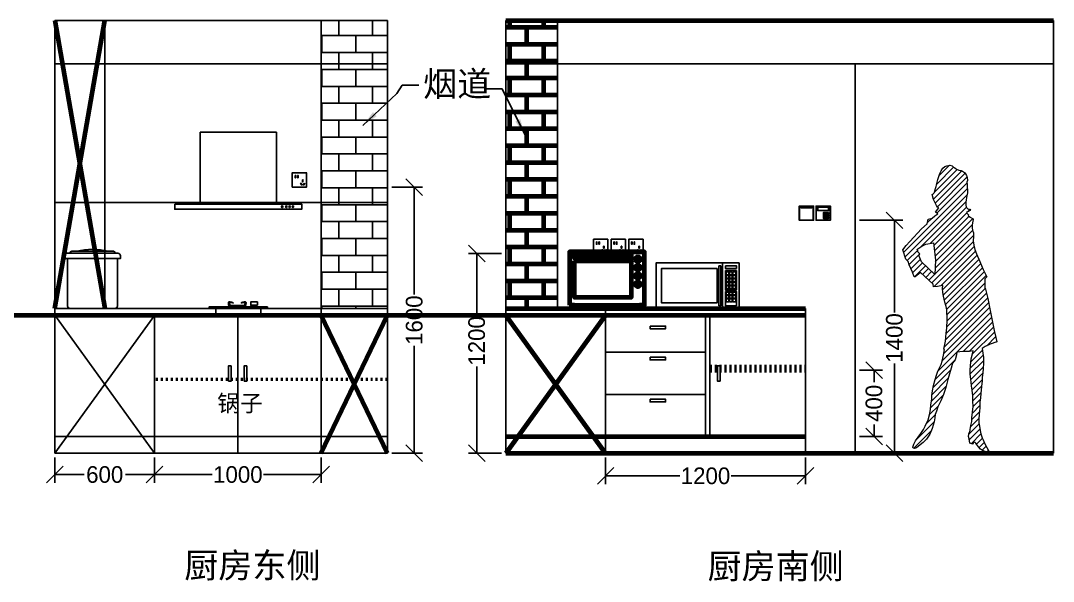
# Model space of a CAD drawing. Header units: millimetres. Extents: x -19825 to 39593, y -31971 to 32026.
# Drawn here: x 16548 to 22753, y -11522 to -8153 of the extents above; entities that cross this region are included whole.
import ezdxf

# ---------------------------------------------------------------- set-up
doc = ezdxf.new("R2010")
doc.units = ezdxf.units.MM
doc.linetypes.add('ACAD_ISO03W100', pattern=[30, 12, -18])
for name, color, linetype in [('blocks', 253, 'Continuous'), ('dim', 7, 'Continuous'), ('lighting', 6, 'Continuous'), ('strong current', 1, 'Continuous'), ('wall', 7, 'Continuous')]:
    doc.layers.add(name, color=color, linetype=linetype)
doc.styles.get("Standard").update_dxf_attribs({"font": 'Heiti SC.ttf'})
doc.dimstyles.new('副本 ISO-25', dxfattribs={"dimscale": 40, "dimtxt": 2.5, "dimasz": 2.5, "dimexe": 1.25, "dimexo": 0.625, "dimgap": 0.63, "dimtad": 0, "dimdec": 0, "dimtxsty": 'Standard', "dimblk": 'OBLIQUE', "dimblk1": 'OBLIQUE', "dimblk2": 'OBLIQUE', "dimcen": 2.5, "dimadec": 0, "dimazin": 0, "dimtfac": 1, "dimtdec": 0, "dimtmove": 0, "dimatfit": 3, "dimfxl": 1, "dimarcsym": 0})

# ---------------------------------------------------------------- blocks, each defined once
blk = doc.blocks.new('_Oblique')
at = {"color": 0, "linetype": 'ByBlock', "lineweight": -2}
blk.add_line((-0.5, -0.5), (0.5, 0.5), dxfattribs=at)
blk = doc.blocks.new('*D276')
at = {"layer": 'dim', "color": 0, "lineweight": -2, "transparency": 16777216}
for p, q in [((16752.64502671262, -10777.54773059321), (16752.64502671262, -10930.7425225042)), ((17352.64502671262, -10777.54773059321), (17352.64502671262, -10930.7425225042)), ((16752.64502671262, -10880.7425225042), (16928.31243687371, -10880.7425225042)), ((17352.64502671262, -10880.7425225042), (17176.97761655152, -10880.7425225042))]:
    blk.add_line(p, q, dxfattribs=at)
at = {"layer": 'dim', "color": 0, "lineweight": -2, "transparency": 16777216, "xscale": 100, "yscale": 100, "zscale": 100, "rotation": 180}
blk.add_blockref('_Oblique', (16752.64502671262, -10880.7425225042), dxfattribs=at)
at = {"layer": 'dim', "color": 0, "lineweight": -2, "transparency": 16777216, "xscale": 100, "yscale": 100, "zscale": 100}
blk.add_blockref('_Oblique', (17352.64502671262, -10880.7425225042), dxfattribs=at)
at = {"layer": 'dim', "color": 0, "transparency": 16777216, "insert": (17052.64502671262, -10880.7425225042), "char_height": 100, "attachment_point": 5}
blk.add_mtext('600', dxfattribs=at)
blk = doc.blocks.new('*D275')
at = {"layer": 'dim', "color": 0, "lineweight": -2, "transparency": 16777216}
for p, q in [((17352.64502671262, -10777.54773059321), (17352.64502671262, -10930.7425225042)), ((18352.64502671262, -10777.54773059321), (18352.64502671262, -10930.7425225042)), ((17352.64502671262, -10880.7425225042), (17698.57265992203, -10880.7425225042)), ((18352.64502671262, -10880.7425225042), (18006.7173935032, -10880.7425225042))]:
    blk.add_line(p, q, dxfattribs=at)
at = {"layer": 'dim', "color": 0, "lineweight": -2, "transparency": 16777216, "xscale": 100, "yscale": 100, "zscale": 100, "rotation": 180}
blk.add_blockref('_Oblique', (17352.64502671262, -10880.7425225042), dxfattribs=at)
at = {"layer": 'dim', "color": 0, "lineweight": -2, "transparency": 16777216, "xscale": 100, "yscale": 100, "zscale": 100}
blk.add_blockref('_Oblique', (18352.64502671262, -10880.7425225042), dxfattribs=at)
at = {"layer": 'dim', "color": 0, "transparency": 16777216, "insert": (17852.64502671262, -10880.7425225042), "char_height": 100, "attachment_point": 5}
blk.add_mtext('1000', dxfattribs=at)
blk = doc.blocks.new('电压力锅')
for points in [[(-152.5683243319081, 331.8811700498818), (152.5683243319081, 331.8811700498818, -0.414213562373095), (167.5683243319081, 316.8811700498818), (167.5683243319081, 300), (-167.5683243319081, 300), (-167.5683243319081, 316.8811700498818, -0.414213562373095)], [(-135.1880940394221, 331.8811700498818), (135.1880940394221, 331.8811700498818), (135.1880940394221, 334.2943769746007, 0.414213562373095), (125.1880940394221, 344.2943769746007), (-125.1880940394221, 344.2943769746007, 0.414213562373095), (-135.1880940394221, 334.2943769746007)], [(-135, 0), (135, 0, 0.414213562373095), (150, 15), (150, 300), (-150, 300), (-150, 15, 0.414213562373095)]]:
    blk.add_lwpolyline(points, format="xyb", close=True)
blk.add_arc((9.094947017729282e-13, -27.78753398880212), 383.7453342926336, 75.83765206505825, 104.1623479349418)
blk = doc.blocks.new('油烟机')
for points in [[(-228.8707946368904, 31.09772131130467), (228.8707946368904, 31.09772131130467), (228.8707946368904, 462.5003083208831), (-228.8707946368904, 462.5003083208831)], [(-381.2755725761108, 31.09772131130467), (381.2755725761108, 31.09772131130467), (381.2755725761108, 0), (-381.2755725761108, 0)]]:
    blk.add_lwpolyline(points, close=True)
for centre in [(263.8707946368904, 15.54886065565233), (288.8707946368904, 15.54886065565233), (308.8707946368904, 15.54886065565233), (328.8707946368904, 15.54886065565233)]:
    blk.add_circle(centre, 5)
blk = doc.blocks.new('Microwave')
for p, q in [((-559.4305440299795, 366.7124999999942), (202.569455970428, 366.7124999999942)), ((15.87500000005821, 341.3125), (15.87500000005821, -25.39999999999418)), ((15.87500000005821, 341.3125), (34.92500000010477, 341.3125)), ((34.92500000010477, 341.3125), (34.92499999998836, -25.39999999999418)), ((50.80000000004657, 366.7124999999942), (50.79999999998836, -50.79999999998836)), ((15.87500000005821, -25.39999999999418), (34.92500000010477, -25.39999999999418))]:
    blk.add_line(p, q)
for points in [[(202.5694559702533, 366.7124999999942), (-559.4305440299795, 366.7124999999942), (-559.4305440299795, -50.79999999998836), (202.5694559702533, -50.79999999998836)], [(0, 315.9125000000058), (-508.6305440299329, 315.9125000000058), (-508.6305440299911, 0), (0, 0), (0, 315.9125000000058)], [(76.20000000006985, 341.3125), (177.1694559702883, 341.3125), (177.1694559702883, 315.9125000000058), (76.20000000006985, 315.9125000000058)], [(82.54999999998836, 284.1625000000058), (107.9500000000116, 284.1625000000058), (107.9500000000116, 258.7625000000116), (82.54999999998836, 258.7625000000116)], [(139.3847279850743, 284.1625000000058), (113.9847279851092, 284.1625000000058), (113.9847279851092, 258.7625000000116), (139.3847279850743, 258.7625000000116)], [(170.8194559702533, 284.1625000000058), (145.41945597023, 284.1625000000058), (145.41945597023, 258.7625000000116), (170.8194559702533, 258.7625000000116)], [(82.54999999998836, 252.4125000000058), (107.9500000000116, 252.4125000000058), (107.9500000000116, 227.0125000000116), (82.54999999998836, 227.0125000000116)], [(82.54999999998836, 220.6625000000058), (107.9500000000116, 220.6625000000058), (107.9500000000116, 195.2625000000116), (82.54999999998836, 195.2625000000116)], [(139.3847279850743, 252.4125000000058), (113.9847279851092, 252.4125000000058), (113.9847279851092, 227.0125000000116), (139.3847279850743, 227.0125000000116)], [(139.3847279850743, 220.6625000000058), (113.9847279851092, 220.6625000000058), (113.9847279851092, 195.2625000000116), (139.3847279850743, 195.2625000000116)], [(170.8194559702533, 252.4125000000058), (145.41945597023, 252.4125000000058), (145.41945597023, 227.0125000000116), (170.8194559702533, 227.0125000000116)], [(170.8194559702533, 220.6625000000058), (145.41945597023, 220.6625000000058), (145.41945597023, 195.2625000000116), (170.8194559702533, 195.2625000000116)], [(82.54999999998836, 188.9125000000058), (107.9500000000116, 188.9125000000058), (107.9500000000116, 163.5125000000116), (82.54999999998836, 163.5125000000116)], [(82.54999999998836, 157.1625000000058), (107.9500000000116, 157.1625000000058), (107.9500000000116, 131.7625000000116), (82.54999999998836, 131.7625000000116)], [(82.54999999998836, 100.0125000000116), (107.9500000000116, 100.0125000000116), (107.9500000000116, 74.61249999998836), (82.54999999998836, 74.61249999998836)], [(139.3847279850743, 188.9125000000058), (113.9847279851092, 188.9125000000058), (113.9847279851092, 163.5125000000116), (139.3847279850743, 163.5125000000116)], [(139.3847279850743, 157.1625000000058), (113.9847279851092, 157.1625000000058), (113.9847279851092, 131.7625000000116), (139.3847279850743, 131.7625000000116)], [(139.3847279850743, 100.0125000000116), (113.9847279851092, 100.0125000000116), (113.9847279851092, 74.61249999998836), (139.3847279850743, 74.61249999998836)], [(170.8194559702533, 188.9125000000058), (145.41945597023, 188.9125000000058), (145.41945597023, 163.5125000000116), (170.8194559702533, 163.5125000000116)], [(170.8194559702533, 157.1625000000058), (145.41945597023, 157.1625000000058), (145.41945597023, 131.7625000000116), (170.8194559702533, 131.7625000000116)], [(170.8194559702533, 100.0125000000116), (145.41945597023, 100.0125000000116), (145.41945597023, 74.61249999998836), (170.8194559702533, 74.61249999998836)], [(82.54999999998836, 68.26250000001164), (107.9500000000116, 68.26250000001164), (107.9500000000116, 42.86249999998836), (82.54999999998836, 42.86249999998836)], [(82.54999999998836, 36.51250000001164), (107.9500000000116, 36.51250000001164), (107.9500000000116, 11.11249999998836), (82.54999999998836, 11.11249999998836)], [(139.3847279850743, 68.26250000001164), (113.9847279851092, 68.26250000001164), (113.9847279851092, 42.86249999998836), (139.3847279850743, 42.86249999998836)], [(139.3847279850743, 36.51250000001164), (113.9847279851092, 36.51250000001164), (113.9847279851092, 11.11249999998836), (139.3847279850743, 11.11249999998836)], [(170.8194559702533, 68.26250000001164), (145.41945597023, 68.26250000001164), (145.41945597023, 42.86249999998836), (170.8194559702533, 42.86249999998836)], [(170.8194559702533, 36.51250000001164), (145.41945597023, 36.51250000001164), (145.41945597023, 11.11249999998836), (170.8194559702533, 11.11249999998836)]]:
    blk.add_lwpolyline(points, close=True)
for points in [[(76.20000000006985, 296.8624999999884), (76.20000000001164, 119.0625), (177.16945597023, 119.0625), (177.1694559703465, 296.8624999999884), (76.20000000006985, 296.8624999999884)], [(76.19999999995343, 106.3624999999884), (76.19999999989523, -25.39999999999418), (177.1694559701136, -25.39999999999418), (177.16945597023, 106.3624999999884), (76.19999999995343, 106.3624999999884)]]:
    blk.add_lwpolyline(points)
blk = doc.blocks.new('*D334')
at = {"layer": 'dim', "color": 0, "lineweight": -2, "ltscale": 8, "transparency": 16777216}
for p, q in [((21587.69453044993, -10252.54773059321), (21725.26992704911, -10252.54773059321)), ((21675.26992704911, -10252.54773059321), (21675.26992704911, -10325.73682600833)), ((21675.26992704911, -10652.54773059321), (21675.26992704911, -10579.35863517809)), ((21587.69453044993, -10652.54773059321), (21725.26992704911, -10652.54773059321))]:
    blk.add_line(p, q, dxfattribs=at)
at = {"layer": 'dim', "color": 0, "lineweight": -2, "ltscale": 8, "transparency": 16777216, "xscale": 100, "yscale": 100, "zscale": 100}
for p, rotation in [((21675.26992704911, -10252.54773059321), 90), ((21675.26992704911, -10652.54773059321), 270)]:
    blk.add_blockref('_Oblique', p, dxfattribs=dict(at, rotation=rotation))
at = {"layer": 'dim', "color": 0, "lineweight": 100, "ltscale": 8, "transparency": 16777216, "insert": (21675.26992704911, -10452.5477305932), "char_height": 100, "attachment_point": 5, "rotation": 90}
blk.add_mtext('400', dxfattribs=at)
blk = doc.blocks.new('燃气灶-单眼')
for points in [[(40, 0), (-310, 0), (-310, 10), (40, 10)], [(-20, 20), (-60, 20), (-60, 40), (-20, 40)], [(-30, 10), (-50, 10), (-50, 20), (-30, 20)]]:
    blk.add_lwpolyline(points, close=True)
blk.add_lwpolyline([(-15, -45), (-255, -45, -0.414213562373095), (-270, -30), (-270, 0), (0, 0), (0, -30, -0.414213562373095)], format="xyb", close=True)
for points in [[(-191.1846997051543, 17.45007521409389), (-191.1846997051543, 10), (-90.9125261060035, 10), (-90.9125261060035, 17.45007521409389)], [(-97.060841809478, 17.45007521409389), (-185.0363840016798, 17.45007521409389)]]:
    blk.add_lwpolyline(points)
for points in [[(-191.1846997051543, 17.45007521409389), (-191.1846997051543, 40.08656664024056), (-165.3396034510224, 34.14532445985242), (-185.0363840016798, 34.97686864042771), (-185.0363840016798, 17.45007521409389)], [(-90.9125261060035, 17.45007521409389), (-90.9125261060035, 40.08656664024056), (-116.7576223601354, 34.14532445985242), (-97.060841809478, 34.97686864042771), (-97.060841809478, 17.45007521409389)]]:
    blk.add_spline(points, degree=3)
blk = doc.blocks.new('*D354')
at = {"layer": 'dim', "color": 0, "lineweight": -2, "transparency": 16777216}
for p, q in [((20062.69453044993, -10777.54773059321), (20062.69453044993, -10938.55129045825)), ((21262.69453044993, -10777.54773059321), (21262.69453044993, -10938.55129045825)), ((20062.69453044993, -10888.55129045825), (20508.62216365935, -10888.55129045825)), ((21262.69453044993, -10888.55129045825), (20816.76689724052, -10888.55129045825))]:
    blk.add_line(p, q, dxfattribs=at)
at = {"layer": 'dim', "color": 0, "lineweight": -2, "transparency": 16777216, "xscale": 100, "yscale": 100, "zscale": 100, "rotation": 180}
blk.add_blockref('_Oblique', (20062.69453044993, -10888.55129045825), dxfattribs=at)
at = {"layer": 'dim', "color": 0, "lineweight": -2, "transparency": 16777216, "xscale": 100, "yscale": 100, "zscale": 100}
blk.add_blockref('_Oblique', (21262.69453044993, -10888.55129045825), dxfattribs=at)
at = {"layer": 'dim', "color": 0, "transparency": 16777216, "insert": (20662.69453044993, -10888.55129045825), "char_height": 100, "attachment_point": 5}
blk.add_mtext('1200', dxfattribs=at)
blk = doc.blocks.new('socket-5')
at = {"layer": 'strong current'}
blk.add_lwpolyline([(-43, 85.40000000000146, -0.4142135623730951), (-42.40000000000146, 86), (42.40000000000146, 86, -0.4142135623730951), (43, 85.40000000000146), (43, 0.5999999999985448, -0.4142135623730951), (42.40000000000146, 0), (-42.40000000000146, 0, -0.4142135623730951), (-43, 0.5999999999985448)], format="xyb", close=True, dxfattribs=at)
for points in [[(-26, 70), (-23, 70), (-23, 56), (-26, 56)], [(-11, 70), (-8, 70), (-8, 56), (-11, 56)], [(6.786895873545291, 22.11774245348715), (9.21310412645471, 23.88225754651285), (16.21310412645471, 13.88225754651285), (13.78689587354529, 12.11774245348715)], [(18, 44), (21, 44), (21, 32), (18, 32)], [(29.81106401634315, 23.9145661412731), (32.18893598365685, 22.0854338587269), (25.18893598365685, 12.0854338587269), (22.81106401634315, 13.9145661412731)]]:
    blk.add_lwpolyline(points, close=True, dxfattribs=at)
blk = doc.blocks.new('*D359')
at = {"layer": 'dim', "color": 0, "lineweight": -2, "transparency": 16777216}
for p, q in [((19437.69453044993, -9552.54773151352), (19237.96735951551, -9552.54773151352)), ((19287.96735951551, -9552.54773151352), (19287.96735951551, -9923.196769731727)), ((19287.96735951551, -10752.54773059321), (19287.96735951551, -10231.34150331289)), ((19437.69453044993, -10752.54773059321), (19237.96735951551, -10752.54773059321))]:
    blk.add_line(p, q, dxfattribs=at)
at = {"layer": 'dim', "color": 0, "lineweight": -2, "transparency": 16777216, "xscale": 100, "yscale": 100, "zscale": 100}
for p, rotation in [((19287.96735951551, -9552.54773151352), 90), ((19287.96735951551, -10752.54773059321), 270)]:
    blk.add_blockref('_Oblique', p, dxfattribs=dict(at, rotation=rotation))
at = {"layer": 'dim', "color": 0, "transparency": 16777216, "insert": (19287.96735951551, -10077.26913652231), "char_height": 100, "attachment_point": 5, "rotation": 90}
blk.add_mtext('1200', dxfattribs=at)
blk = doc.blocks.new('*D360')
at = {"layer": 'dim', "color": 0, "lineweight": -2, "transparency": 16777216}
for p, q in [((18777.64502671262, -9152.547730593207), (18962.64502671262, -9152.547730593207)), ((18912.64502671262, -9152.547730593207), (18912.64502671262, -9798.475363802625)), ((18912.64502671262, -10752.54773059321), (18912.64502671262, -10106.62009738379)), ((18777.64502671261, -10752.54773059321), (18962.64502671262, -10752.54773059321))]:
    blk.add_line(p, q, dxfattribs=at)
at = {"layer": 'dim', "color": 0, "lineweight": -2, "transparency": 16777216, "xscale": 100, "yscale": 100, "zscale": 100}
for p, rotation in [((18912.64502671262, -9152.547730593207), 90), ((18912.64502671262, -10752.54773059321), 270)]:
    blk.add_blockref('_Oblique', p, dxfattribs=dict(at, rotation=rotation))
at = {"layer": 'dim', "color": 0, "transparency": 16777216, "insert": (18912.64502671262, -9952.547730593205), "char_height": 100, "attachment_point": 5, "rotation": 90}
blk.add_mtext('1600', dxfattribs=at)
blk = doc.blocks.new('*D369')
at = {"layer": 'dim', "color": 0, "lineweight": -2, "transparency": 16777216}
for p, q in [((21587.69453044993, -9352.547730593207), (21847.69123748087, -9352.547730593207)), ((21797.69123748087, -9352.547730593207), (21797.69123748087, -9905.464184762825)), ((21797.69123748087, -10752.54773059321), (21797.69123748087, -10213.60891834399)), ((21587.69453044993, -10752.54773059321), (21847.69123748087, -10752.54773059321))]:
    blk.add_line(p, q, dxfattribs=at)
at = {"layer": 'dim', "color": 0, "lineweight": -2, "transparency": 16777216, "xscale": 100, "yscale": 100, "zscale": 100}
for p, rotation in [((21797.69123748087, -9352.547730593207), 90), ((21797.69123748087, -10752.54773059321), 270)]:
    blk.add_blockref('_Oblique', p, dxfattribs=dict(at, rotation=rotation))
at = {"layer": 'dim', "color": 0, "transparency": 16777216, "insert": (21797.69123748088, -10059.5365515534), "char_height": 100, "attachment_point": 5, "rotation": 90}
blk.add_mtext('1400', dxfattribs=at)
blk = doc.blocks.new('switch - 1 gang')
at = {"transparency": 33554687}
blk.add_lwpolyline([(-43, 85.40000000000146, -0.4142135623730951), (-42.40000000000146, 86), (42.40000000000146, 86, -0.4142135623730951), (43, 85.40000000000146), (43, 0.5999999999985448, -0.4142135623730951), (42.40000000000146, 0), (-42.40000000000146, 0, -0.4142135623730951), (-43, 0.5999999999985448)], format="xyb", close=True, dxfattribs=at)
for points in [[(-41.44608262645488, 84.47344527245514), (41.01769534288906, 84.47344527245514), (41.01769534288906, 1.612720733352035), (-41.44608262645488, 1.612720733352035)], [(-32.98796323406714, 78.92850674456349), (32.55957595050131, 78.92850674456349), (32.55957595050131, 75.77346310053326), (-32.98796323406714, 75.77346310053326)]]:
    blk.add_lwpolyline(points, close=True, dxfattribs=at)
blk = doc.blocks.new('A$C559E771F')
at = {"lineweight": 0, "ltscale": 3, "transparency": 33554559}
for p, q in [((184.0924555603415, 1527.595774493588), (354.8113977308385, 1698.314716664143)), ((190.8492848272435, 1569.70794281995), (327.1929188333452, 1706.05157682611)), ((195.357508463785, 1503.50548833789), (374.6662265267223, 1682.814206400712)), ((203.9324996736832, 1618.146496725559), (305.6645144547801, 1719.878511506598)), ((217.5206184147391, 1662.55205309295), (222.2336184144952, 1681.347053093108)), ((219.0393749445211, 1668.608711055713), (281.2141358342487, 1730.783471945382)), ((222.2336184144952, 1681.347053093108), (230.3936184146441, 1696.992053093068)), ((230.3936184146441, 1696.992053093068), (241.0646184142679, 1712.937053092959)), ((241.0646184142679, 1712.937053092959), (253.6166184144095, 1723.227053093113)), ((253.6166184144095, 1723.227053093113), (264.2846184144728, 1727.568053093186)), ((264.2846184144728, 1727.568053093186), (274.3286184147, 1730.343053093093)), ((274.3286184147, 1730.343053093093), (283.4276184143964, 1730.925053093029)), ((283.4276184143964, 1730.925053093029), (297.2336184144952, 1727.724053093028)), ((297.2336184144952, 1727.724053093028), (305.7026184140703, 1719.843053093267)), ((305.7026184140703, 1719.843053093267), (313.5476184142753, 1715.415053093078)), ((313.5476184142753, 1715.415053093078), (323.2736184142996, 1707.843053093325)), ((323.2736184142996, 1707.843053093325), (336.4526184145361, 1701.819053093059)), ((336.4526184145361, 1701.819053093059), (345.5486184144393, 1698.951053092984)), ((345.5486184144393, 1698.951053092984), (351.5096184145658, 1699.554053093219)), ((351.5096184145658, 1699.554053093219), (359.9816184141673, 1696.374053093052)), ((359.9816184141673, 1696.374053093052), (370.3346184142865, 1687.542053093057)), ((370.3346184142865, 1687.542053093057), (377.5496184141375, 1679.66705309329)), ((377.5496184141375, 1679.66705309329), (383.510618414497, 1669.290053092962)), ((202.1396184144542, 1610.871053093025), (206.8496184144169, 1629.984053093096)), ((205.8488688590005, 1443.286170614185), (385.6308736917563, 1623.068175447086)), ((206.8496184144169, 1629.984053093096), (210.3056184144225, 1645.335053093062)), ((207.9259418612346, 1480.718582675879), (386.0534701268189, 1658.84611094126)), ((210.3056184144225, 1645.335053093062), (217.5206184147391, 1662.55205309295)), ((383.510618414497, 1669.290053092962), (386.6456184145063, 1656.414053093205)), ((388.2116184146143, 1638.52805309309), (385.0736184143462, 1630.074053093063)), ((385.0736184143462, 1630.074053093063), (386.321618414484, 1614.384053093119)), ((386.321618414484, 1614.384053093119), (387.887618414592, 1599.324053092947)), ((386.6456184145063, 1656.414053093205), (388.2116184146143, 1638.52805309309)), ((5.130209367489441, 1207.212172063504), (388.5435770270415, 1590.625539723027)), ((14.25121694803238, 1180.977840584732), (387.1517919108737, 1553.878415547369)), ((177.6536184144205, 1554.846053092944), (183.6176184141077, 1559.208053093083)), ((184.5536184143275, 1525.644053093012), (177.6536184144205, 1554.846053092944)), ((183.6176184141077, 1559.208053093083), (190.2086184141225, 1567.647053093038)), ((190.2086184141225, 1567.647053093038), (193.0316184142139, 1576.72805309316)), ((193.0316184142139, 1576.72805309316), (197.7446184144355, 1592.07305309319)), ((197.7446184144355, 1592.07305309319), (201.1976184141822, 1602.720053093246)), ((201.1976184141822, 1602.720053093246), (202.1396184144542, 1610.871053093025)), ((388.8236184143462, 1564.818053093011), (385.9976184142288, 1546.326053093042)), ((387.887618414592, 1599.324053092947), (389.1416184143163, 1582.695053093222)), ((389.1416184143163, 1582.695053093222), (388.8236184143462, 1564.818053093011)), ((110.7890523015521, 1242.160336878791), (379.9074130982626, 1511.278697675705)), ((193.9616184146143, 1505.838053092972), (184.5536184143275, 1525.644053093012)), ((203.3726184144616, 1490.112053092889), (193.9616184146143, 1505.838053092972)), ((208.7066184147261, 1479.108053093165), (203.3726184144616, 1490.112053092889)), ((379.7156184143387, 1508.406053093291), (378.4586184141226, 1492.728053092869)), ((378.4586184141226, 1492.728053092869), (381.2816184144467, 1479.540053092962)), ((380.6576184146106, 1522.515053093055), (379.7156184143387, 1508.406053093291)), ((385.9976184142288, 1546.326053093042), (380.6576184146106, 1522.515053093055)), ((165.2174243747722, 1261.233369892725), (382.3454937289934, 1478.361439246975)), ((187.6739207764622, 1248.33452723507), (384.4759322793689, 1445.136538737977)), ((193.6346184147987, 1426.173053092992), (211.2086184143554, 1439.577053093031)), ((196.1486184145324, 1449.99905309311), (217.779996312689, 1475.897465489368)), ((211.2086184143554, 1439.577053093031), (196.1486184145324, 1449.99905309311)), ((217.779996312689, 1475.897465489368), (208.7066184147261, 1479.108053093165)), ((381.2816184144467, 1479.540053092962), (390.3776184143499, 1469.463053092855)), ((394.4516184143721, 1453.131053093151), (382.8446184145287, 1449.111053093074)), ((382.8446184145287, 1449.111053093074), (385.0376184144989, 1443.768053093255)), ((385.0376184144989, 1443.768053093255), (389.1146184145474, 1439.670053093141)), ((389.1146184145474, 1439.670053093141), (394.4486184141133, 1433.685053092922)), ((390.3776184143499, 1469.463053092855), (399.7886184141972, 1465.653053092916)), ((391.420715442393, 1452.081321900972), (405.9709568419493, 1466.631563300616)), ((394.4486184141133, 1433.685053092922), (394.1336184146348, 1428.354053093033)), ((394.1336184146348, 1428.354053093033), (405.4286184143274, 1418.265053093171)), ((404.1806184144226, 1458.417053092999), (394.4516184143721, 1453.131053093151)), ((399.7886184141972, 1465.653053092916), (403.8686184142716, 1467.516053093335)), ((403.8686184142716, 1467.516053093335), (407.6336184146347, 1465.932053093013)), ((407.6336184146347, 1465.932053093013), (404.1806184144226, 1458.417053092999)), ((113.6066184146329, 1348.455053093232), (147.815618414199, 1379.031053093116)), ((147.815618414199, 1379.031053093116), (152.8406184143387, 1407.549053093156)), ((149.1464353408664, 1386.583737096225), (175.9284541357774, 1413.36575589102)), ((152.8406184143387, 1407.549053093156), (176.0606184140779, 1413.399053092958)), ((176.0606184140779, 1413.399053092958), (193.6346184147987, 1426.173053092992)), ((190.7984646602999, 1216.103732059797), (398.842597764451, 1424.147865163773)), ((193.9230085443705, 1183.872936884436), (419.4650915216189, 1409.415019861626)), ((195.6275106885005, 1150.222099969163), (417.6077460669912, 1372.202335347596)), ((405.4286184143274, 1418.265053093171), (418.2926184141543, 1410.678053093113)), ((417.6596184140071, 1373.667053092998), (417.0266184145584, 1355.793053093104)), ((420.7976184142752, 1394.040053093078), (417.6596184140071, 1373.667053092998)), ((418.2926184141543, 1410.678053093113), (422.6816184141206, 1405.950053092994)), ((422.6816184141206, 1405.950053092994), (420.7976184142752, 1394.040053093078)), ((43.31061841454356, 1272.261053092981), (113.6066184146329, 1348.455053093232)), ((192.5349333120975, 1076.41884447413), (424.8110756631938, 1308.694986825227)), ((194.0812220005318, 1113.320472221647), (419.637615454616, 1338.876865675789)), ((417.0266184145584, 1355.793053093104), (418.9046184141188, 1340.730053092848)), ((418.9046184141188, 1340.730053092848), (425.4926184145733, 1324.074053093063)), ((425.4926184145733, 1324.074053093063), (424.5476184142752, 1302.750053092983)), ((-0.0003815856762230001, 1221.969053093082), (21.02661841455847, 1248.528053093265)), ((21.02661841455847, 1248.528053093265), (43.31061841454356, 1272.261053092981)), ((85.00761841447093, 1224.249053093285), (113.9006184143945, 1244.322053093143)), ((113.9006184143945, 1244.322053093143), (138.6926184147596, 1255.809053093166)), ((138.6926184147596, 1255.809053093166), (184.961618413683, 1265.271053093165)), ((175.3956495791208, 1023.924221681984), (423.2185422508045, 1271.747114353668)), ((184.961618413683, 1265.271053093165), (187.6406184141524, 1248.678053093114)), ((187.6406184141524, 1248.678053093114), (196.0976184145546, 1161.441053093149)), ((188.2728320537135, 1001.446065096912), (429.2021015575155, 1242.37533460086)), ((424.5476184142752, 1302.750053092983), (422.3486184142528, 1276.728053093218)), ((422.3486184142528, 1276.728053093218), (426.7346184141933, 1251.61505309309)), ((426.7346184141933, 1251.61505309309), (433.9466184144837, 1224.60905309327)), ((19.44261841429397, 1166.046053093189), (-0.0003815856762230001, 1221.969053093082)), ((26.49973135604523, 1157.871015933342), (90.23255999572572, 1221.60384457311)), ((37.71477148728446, 1133.730717005266), (103.3562032077461, 1199.372148725699)), ((90.99261841457336, 1221.219053092966), (85.00761841447093, 1224.249053093285)), ((91.61961841443554, 1209.93005309315), (90.99261841457336, 1221.219053092966)), ((103.5386184141971, 1199.208053093141), (91.61961841443554, 1209.93005309315)), ((96.63561841426416, 1188.891053092928), (103.5386184141971, 1199.208053093141)), ((112.9436184139922, 1149.606053093128), (96.63561841426416, 1188.891053092928)), ((228.4931646271143, 1006.311058611172), (437.5288537119049, 1215.346747695963)), ((239.6501594176516, 982.1127143423073), (447.5831383136098, 1190.04569323812)), ((433.9466184144837, 1224.60905309327), (443.6696184147148, 1199.469053093315)), ((443.6696184147148, 1199.469053093315), (463.1156184142455, 1152.64505309306)), ((31.67661841423251, 1151.874053092819), (19.44261841429397, 1166.046053093189)), ((37.94961841404439, 1133.025053092773), (31.67661841423251, 1151.874053092819)), ((58.02561841439455, 1087.764053093065), (37.94961841404439, 1133.025053092773)), ((48.52421001391485, 1109.184816472523), (105.9038438852876, 1166.564450343867)), ((59.21602899068965, 1084.521296390158), (118.7709700595587, 1144.076237459085)), ((70.84492716705427, 1060.794855507032), (136.9117606442887, 1126.861688984209)), ((192.440618414199, 1074.168053092813), (112.9436184139922, 1149.606053093128)), ((196.0976184145546, 1161.441053093149), (192.440618414199, 1074.168053092813)), ((243.5688819531351, 950.6760978185338), (457.9576656008139, 1165.064881466213)), ((250.1369646885432, 921.8888414945686), (468.3842203745152, 1140.136097180657)), ((463.1156184142455, 1152.64505309306), (483.5006184144877, 1104.246053093025)), ((68.06061841454357, 1060.428053092939), (58.02561841439455, 1087.764053093065)), ((74.96061841445044, 1061.337053093273), (68.06061841454357, 1060.428053092939)), ((106.6556184142828, 1085.652053092926), (74.96061841445044, 1061.337053093273)), ((183.2066184142604, 1016.910053092957), (106.6556184142828, 1085.652053092926)), ((119.5122988261282, 1074.106888106733), (155.052551228553, 1109.647140509245)), ((138.1400824105367, 1057.379332631797), (173.1933418130502, 1092.432592034369)), ((156.767865994945, 1040.65177715689), (191.3341323975473, 1075.218043559434)), ((257.2169384758455, 893.6134762224973), (478.8622179718221, 1115.25875571859)), ((263.6128627480939, 864.6540614354891), (490.0583946849217, 1091.099593372433)), ((265.4342773023527, 831.1201369303453), (501.8250221060589, 1067.51088173408)), ((483.5006184144877, 1104.246053093025), (505.14261841448, 1060.860053093201)), ((503.5316184142137, 1059.12605309303), (498.239618414547, 1052.109053093154)), ((505.14261841448, 1060.860053093201), (503.5316184142137, 1059.12605309303)), ((184.4576184144243, 1001.223053093156), (183.2066184142604, 1016.910053092957)), ((209.2466184145305, 1002.672053093003), (184.4576184144243, 1001.223053093156)), ((239.9966184142977, 1008.486053093132), (209.2466184145305, 1002.672053093003)), ((239.3666184144095, 989.3580530929903), (239.9966184142977, 1008.486053093132)), ((266.3563026285264, 796.6868231971747), (492.7991402717307, 1023.129660840495)), ((493.2176184142008, 1048.053053093114), (492.3441302743738, 996.0305330855772)), ((492.3441302743738, 996.0305330855772), (496.9706184142269, 985.9350530930968)), ((498.239618414547, 1052.109053093154), (493.2176184142008, 1048.053053093114)), ((240.2996184146032, 965.5170530930336), (239.3666184144095, 989.3580530929903)), ((245.0036184140481, 944.1630530932744), (240.2996184146032, 965.5170530930336)), ((253.469618414063, 907.4280530931136), (245.0036184140481, 944.1630530932744)), ((257.8975034598261, 682.1620068505581), (510.4230793751776, 934.6875827659967)), ((261.2643257293385, 720.8841681794728), (503.071969273733, 962.6918117238383)), ((264.7287363568321, 759.7039178662817), (495.0816964525729, 990.0568779620517)), ((496.9706184142269, 985.9350530930968), (511.3976184143685, 930.9750530931343)), ((511.3976184143685, 930.9750530931343), (524.8766184141858, 858.4590530931889)), ((246.9257900058292, 600.4796152780183), (521.7462692798581, 875.3000945519886)), ((249.084864096716, 637.9940284279293), (516.2046143561602, 905.1137786875481)), ((260.3696184142027, 881.9910530931376), (253.469618414063, 907.4280530931136)), ((264.1286184145138, 861.8970530929217), (260.3696184142027, 881.9910530931376)), ((213.2107195577118, 496.0538667110377), (533.5037083150819, 816.3468554685242)), ((237.5211987574585, 555.7196849702741), (527.4923174693249, 845.690803682315)), ((266.6306184143759, 802.9200530932575), (264.1286184145138, 861.8970530929217)), ((524.8766184141858, 858.4590530931889), (549.6297523607498, 737.6293317667149)), ((261.2816184146796, 721.0830530930832), (264.4226184142754, 752.7480530932953)), ((264.4226184142754, 752.7480530932953), (266.6306184143759, 802.9200530932575)), ((363.354704861762, 610.8425129559764), (539.515099160606, 787.0029072548205)), ((399.1120577552356, 611.2445267898148), (545.526490006363, 757.6589590410292)), ((257.192618414294, 674.0550530928592), (261.2816184146796, 721.0830530930832)), ((418.0212825713677, 594.7984125467773), (551.7109512372408, 728.4880812127667)), ((504.8173560695722, 646.2391469858121), (558.2675850975792, 699.6893760137607)), ((549.6297523607498, 737.6293317667149), (559.3616184145211, 694.8840530929447)), ((559.3616184145211, 694.8840530929447), (565.9436184144579, 668.820053093048)), ((244.6256184149533, 588.8010530930187), (251.5376184140332, 623.8950530928852)), ((246.2036184144672, 625.1790530930448), (257.192618414294, 674.0550530928592)), ((251.5376184140332, 623.8950530928852), (246.2036184144672, 625.1790530930448)), ((410.6761887264438, 552.0979796427127), (479.1606537359767, 620.5824446522163)), ((495.3416184140368, 642.1830530928855), (477.7676184142473, 630.3480530930974)), ((477.7676184142473, 630.3480530930974), (481.8416184145026, 601.7880530928668)), ((525.7796184141189, 655.2120530930404), (495.3416184140368, 642.1830530928855)), ((565.9436184144579, 668.820053093048), (525.7796184141189, 655.2120530930404)), ((561.1189516747836, 667.1854035315046), (565.3004556051455, 671.366907462012)), ((193.8714898191392, 441.3592979133826), (314.4081828717608, 561.8959909658586)), ((237.0896184141748, 553.7100530932948), (244.6256184149533, 588.8010530930187)), ((314.2766184140928, 561.4980530931789), (299.8406184143387, 541.1790530932194)), ((324.0086184141692, 590.9340530932241), (314.2766184140928, 561.4980530931789)), ((325.8956184142735, 608.4870530931221), (324.0086184141692, 590.9340530932241)), ((361.9796184143051, 610.8270530929148), (325.8956184142735, 608.4870530931221)), ((401.2046184143981, 611.2680530932557), (361.9796184143051, 610.8270530929148)), ((422.8556184140033, 614.9250530930294), (401.2046184143981, 611.2680530932557)), ((406.8933731089344, 512.9598249656847), (483.3487445625942, 589.4151964194316)), ((408.0896184144077, 525.9210530930723), (412.1786184143274, 567.3030530931718)), ((412.1786184143274, 567.3030530931718), (418.7696184143423, 598.3200530932228)), ((418.7696184143423, 598.3200530932228), (422.8556184140033, 614.9250530930294)), ((481.8416184145026, 601.7880530928668), (484.9766184145117, 576.0510530929605)), ((484.9766184145117, 576.0510530929605), (485.5946184145287, 540.6060530931863)), ((183.0387238524854, 395.1711928872683), (286.5938212606124, 498.7262902953951)), ((209.1506184143946, 486.7200530930132), (220.4516184143722, 512.7000530931691)), ((220.4516184143722, 512.7000530931691), (231.1256184149534, 534.2910530931257)), ((231.1256184149534, 534.2910530931257), (237.0896184141748, 553.7100530932948)), ((290.4236184144393, 511.7400530930901), (270.3296184143983, 443.4600530931201)), ((299.8406184143387, 541.1790530932194), (290.4236184144393, 511.7400530930901)), ((405.8846184143328, 476.0580530928855), (405.890618414618, 502.095053093013)), ((405.8847423461266, 476.5958551435324), (485.3255780939942, 556.0366908915457)), ((405.890618414618, 502.095053093013), (408.0896184144077, 525.9210530930723)), ((408.7711410829797, 444.1269148209831), (484.5659878330771, 519.9217615711677)), ((484.0196184145751, 508.9350530932134), (482.1326184140052, 482.913053093216)), ((485.5946184145287, 540.6060530931863), (484.0196184145751, 508.9350530932134)), ((175.303330323426, 352.0804602988355), (271.8503235005774, 448.627453476045)), ((185.6036184141412, 407.4810530931281), (194.3966184144374, 443.5110530930978)), ((194.3966184144374, 443.5110530930978), (200.9876184146851, 462.609053093096)), ((200.9876184146851, 462.609053093096), (209.1506184143946, 486.7200530930132)), ((270.3296184143983, 443.4600530931201), (258.3956184140407, 395.5290530930796)), ((408.701618414372, 444.6840530929911), (405.8846184143328, 476.0580530928855)), ((413.7146184144077, 404.5110530928647), (408.701618414372, 444.6840530929911)), ((412.6935133817605, 412.6939480605651), (481.9805396799928, 481.9809743587975)), ((417.1244813255033, 381.7695769452257), (477.0744583893102, 441.7195540089742)), ((476.7896184148266, 435.5760530932164), (473.6456184145063, 400.7760530931117)), ((477.7346184144262, 455.9580530931416), (476.7896184148266, 435.5760530932164)), ((482.1326184140052, 482.913053093216), (477.7346184144262, 455.9580530931416)), ((172.6551191976759, 314.0769101140032), (259.8173269825056, 401.2391178988035)), ((174.6086184140295, 347.6280530928925), (179.0096184143331, 375.8340530928981)), ((179.0096184143331, 375.8340530928981), (185.6036184141412, 407.4810530931281)), ((258.3956184140407, 395.5290530930796), (245.2136184142437, 353.2470530929568)), ((417.4796184147708, 379.4010530930536), (413.7146184144077, 404.5110530928647)), ((420.6086184144951, 345.8280530929042), (417.4796184147708, 379.4010530930536)), ((420.2616063398306, 349.5513629000634), (473.8600772216448, 403.1498337817611)), ((473.6456184145063, 400.7760530931117), (469.5596184143797, 359.7090530930145)), ((167.6484816228039, 273.7149334796704), (243.5897008692846, 349.6561527259764)), ((168.6416184143163, 291.5100530931668), (174.605618414469, 325.0440530930937)), ((174.605618414469, 325.0440530930937), (174.6086184140295, 347.6280530928925)), ((227.94561841432, 315.0630530931812), (211.6226184144616, 279.3870530932036)), ((245.2136184142437, 353.2470530929568), (227.94561841432, 315.0630530931812)), ((421.2296184147708, 312.2640530932986), (420.6086184144951, 345.8280530929042)), ((421.1769377263262, 315.1113552271854), (469.977818025276, 363.9122355261352)), ((423.1076184143311, 280.8900530931714), (421.2296184147708, 312.2640530932986)), ((423.062625722494, 281.6417041640378), (466.6476856947411, 325.226764136256)), ((467.9876184146851, 333.0570530930127), (463.5896184146404, 307.3560530931863)), ((469.5596184143797, 359.7090530930145), (467.9876184146851, 333.0570530930127)), ((161.4116184148006, 231.3270530929149), (167.0666184143629, 263.2890530931472)), ((161.582658813335, 232.2937716109154), (214.1079502461944, 284.8190630437457)), ((167.0666184143629, 263.2890530931472), (168.6416184143163, 291.5100530931668)), ((203.7746184142307, 254.0190530928958), (195.6116184142884, 232.4160530930094)), ((211.6226184144616, 279.3870530932036), (203.7746184142307, 254.0190530928958)), ((418.4651372903027, 241.6888766725315), (462.986600141041, 286.210339523328)), ((419.02161841467, 247.0350530932484), (423.1076184143311, 280.8900530931714)), ((462.6416184143163, 274.1130530928785), (458.5556184146553, 233.9880530931115)), ((463.5896184146404, 307.3560530931863), (462.6416184143163, 274.1130530928785)), ((79.9035251501482, 79.90395982892369), (189.1197342174127, 189.1201688962173)), ((134.7296184143051, 163.3890530931821), (152.6216184145305, 200.3160530933237)), ((141.0238605183549, 176.3796342564746), (195.4201031879055, 230.7758769260836)), ((152.6216184145305, 200.3160530933237), (161.4116184148006, 231.3270530929149)), ((189.0176184142474, 188.5380530930415), (177.3986184145324, 148.7580530929554)), ((193.4156184145249, 213.6090530932706), (189.0176184142474, 188.5380530930415)), ((195.6116184142884, 232.4160530930094), (193.4156184145249, 213.6090530932706)), ((408.6423368104734, 161.1553980738681), (457.1684070886113, 209.6814683520642)), ((409.5956184142269, 167.4150530930783), (416.1866184142417, 191.5320530932222)), ((415.5626184144057, 213.8040530929284), (419.02161841467, 247.0350530932484)), ((416.1866184142417, 191.5320530932222), (415.5626184144057, 213.8040530929284)), ((415.8453216566701, 203.7137219796132), (459.9655730638183, 247.8339733868488)), ((458.5556184146553, 233.9880530931115), (456.980618414469, 206.3910530931025)), ((456.980618414469, 206.3910530931025), (457.9196184142491, 183.4920530930685)), ((65.71631042612715, 30.36140604584943), (172.4202177487313, 137.0653133682499)), ((108.3626184142195, 118.0380530929833), (124.3736184146255, 143.6790530931611)), ((124.3736184146255, 143.6790530931611), (134.7296184143051, 163.3890530931821)), ((177.3986184145324, 148.7580530929554), (163.2716184144374, 115.5780530930788)), ((396.9934144462459, 114.1511366505001), (459.1046293999534, 176.2623516042658)), ((397.0346184144728, 114.780053093069), (399.5456184144132, 124.1790530930447)), ((399.4800235896837, 81.28240673456457), (463.6212681510951, 145.4236512958887)), ((399.5456184144132, 124.1790530930447), (402.6836184146814, 124.4760530931235)), ((402.6836184146814, 124.4760530931235), (405.8246184142772, 142.6530530930322)), ((405.8246184142772, 142.6530530930322), (409.5956184142269, 167.4150530930783)), ((457.9196184142491, 183.4920530930685), (461.3666184141766, 162.4620530929242)), ((461.3666184141766, 162.4620530929242), (464.813618414104, 136.4130530930997)), ((464.813618414104, 136.4130530930997), (470.1416184138507, 115.9980530931789)), ((67.24761841446161, 54.56405309317052), (75.72561841434798, 73.96805309309275)), ((75.72561841434798, 73.96805309309275), (92.23761841421944, 97.42805309293907)), ((92.23761841421944, 97.42805309293907), (108.3626184142195, 118.0380530929833)), ((123.7286184143741, 65.26805309296469), (105.2126184145454, 50.93105309313978)), ((142.2476184144616, 84.31205309290091), (123.7286184143741, 65.26805309296469)), ((163.2716184144374, 115.5780530930788), (142.2476184144616, 84.31205309290091)), ((396.0896184144077, 100.3560530930699), (397.0346184144728, 114.780053093069)), ((398.5976184140891, 86.22905309314956), (396.0896184144077, 100.3560530930699)), ((403.3016184146982, 59.859053093096), (398.5976184140891, 86.22905309314956)), ((410.9981465633026, 57.44519064878114), (470.019380643731, 116.4664247293549)), ((424.3226184146478, 65.09405309296562), (420.8696184142026, 59.77805309320681)), ((429.3416184145026, 66.3240530930634), (424.3226184146478, 65.09405309296562)), ((434.6786184143273, 65.35805309299029), (429.3416184145026, 66.3240530930634)), ((439.3826184147036, 60.31805309318588), (434.6786184143273, 65.35805309299029)), ((444.128082566196, 55.21978759259218), (479.0334055686834, 90.12511059507959)), ((459.0450482782907, 34.78141424525529), (488.9248504559508, 64.66121642274084)), ((470.1416184138507, 115.9980530931789), (478.298618414439, 92.1240530931682)), ((478.298618414439, 92.1240530931682), (482.6876184139401, 80.18405309328227)), ((482.6876184139401, 80.18405309328227), (492.4106184144037, 55.9860530932492)), ((61.28361841430886, 36.71105309287667), (67.24761841446161, 54.56405309317052)), ((63.16461841436103, 31.37105309296749), (61.28361841430886, 36.71105309287667)), ((70.38261841400526, 28.51505309311324), (63.16461841436103, 31.37105309296749)), ((83.55861841421574, 32.52605309311184), (70.38261841400526, 28.51505309311324)), ((105.2126184145454, 50.93105309313978), (83.55861841421574, 32.52605309311184)), ((420.5576184145175, 54.44705309314304), (403.3016184146982, 59.859053093096)), ((420.8696184142026, 59.77805309320681), (420.5576184145175, 54.44705309314304)), ((444.0896184144077, 55.27505309312255), (439.3826184147036, 60.31805309318588)), ((455.6966184140183, 38.59805309280637), (444.0896184144077, 55.27505309312255)), ((467.3036184143273, 25.36805309323245), (455.6966184140183, 38.59805309280637)), ((478.910618414171, 17.16005309324828), (467.3036184143273, 25.36805309323245)), ((477.6619991359767, 18.04302604359691), (501.7590944950932, 42.1401214026555)), ((496.1636184144297, 10.49105309313745), (478.910618414171, 17.16005309324828)), ((492.4106184144037, 55.9860530932492), (493.664618414361, 56.29205309317332)), ((493.664618414361, 56.29205309317332), (505.8956184145062, 34.9080530932697)), ((519.0716184144839, 0.0330530932114925), (496.1636184144297, 10.49105309313745)), ((502.5498923577832, 7.575580206001178), (514.4299723680593, 19.45566021610284)), ((505.8956184145062, 34.9080530932697), (515.6216184142976, 17.29805309316725)), ((515.6216184142976, 17.29805309316725), (528.4856184145901, 3.435053093038731)), ((525.6596184142401, 5.30931574758e-05), (519.0716184144839, 0.0330530932114925)), ((528.4856184145901, 3.435053093038731), (525.6596184142401, 5.30931574758e-05))]:
    blk.add_line(p, q, dxfattribs=at)

msp = doc.modelspace()

# ---------------------------------------------------------------- hatches: boundary and pattern name
at = {"transparency": 33554559}
h = msp.add_hatch(dxfattribs=at)
h.set_pattern_fill('AR-B816', color=256, scale=0.5)
h.set_pattern_definition([(0, (14903.36256875818, -11392.31161586031), (0, 101.6), []), (90, (14903.36256875818, -11392.31161586031), (-101.6, 101.6), [101.6, -101.6])])
h.paths.add_polyline_path([(18752.64502671262, -8152.547730593207), (18352.64502671262, -8152.547730593207), (18352.64502671262, -9882.547730593209), (18752.64502671262, -9882.547730593209)])
at = {"layer": 'wall', "lineweight": 100, "ltscale": 8, "transparency": 33554559}
h = msp.add_hatch(dxfattribs=at)
h.set_pattern_fill('AR-B816', color=256, scale=0.5)
h.set_pattern_definition([(0, (-6827.354973287383, -23533.27248004933), (0, 101.6), []), (90, (-6827.354973287383, -23533.27248004933), (-101.6, 101.6), [101.6, -101.6])])
h.paths.add_polyline_path([(19462.69453044993, -9882.547730593209), (19772.69453044993, -9882.547730593209), (19772.69453044993, -8152.547730593207), (19462.69453044993, -8152.547730593207)])

# ---------------------------------------------------------------- linework, layer by layer
for p, q in [((16752.64502671262, -10752.54773059321, 20), (16752.64502671262, -8152.547730593207, 20)), ((17052.64502671262, -9882.547730593207, 20), (17052.64502671262, -8152.547730593207, 20)), ((18352.64502671262, -9882.547730593209, 20), (18352.64502671262, -8152.547730593207, 20)), ((18352.64502671262, -10752.54773059321, 20), (18352.64502671262, -8152.547730593207, 20)), ((18752.64502671262, -10752.54773059321, 20), (18752.64502671262, -8152.547730593207, 20)), ((19462.69453044993, -10752.54773059321, 20), (19462.69453044993, -8152.547730593207, 20)), ((19772.69453044993, -9882.547730593209, 20), (19772.69453044993, -8152.547730593207, 20)), ((21562.69453044993, -10752.54773059321, 20), (21562.69453044993, -8412.547730593207, 20)), ((16752.64502671262, -9882.547730593209, 20), (18752.64502671262, -9882.547730593209, 20)), ((16752.64502671262, -9922.547730593209, 20), (18752.64502671262, -9922.547730593209, 20)), ((20062.69453044993, -10752.54773059321, 20), (20062.69453044993, -9882.547730593209, 20)), ((20662.69502622234, -10652.54773059321, 20), (20662.69502622234, -9922.547730593209, 20)), ((20687.69502622234, -10652.54773059321, 20), (20687.69502622234, -9922.547730593209, 20)), ((21262.69453044993, -10752.54773059321, 20), (21262.69453044993, -9882.547730593209, 20)), ((20062.69453044993, -10144.54773059321, 20), (20662.69453044993, -10144.54773059321, 20)), ((20062.69453044993, -10398.54773059321, 20), (20662.69453044993, -10398.54773059321, 20)), ((16752.64502671262, -10652.54773059321, 20), (18752.64502671262, -10652.54773059321, 20)), ((16752.64502671262, -10752.54773059321, 20), (18752.64502671262, -10752.54773059321, 20))]:
    msp.add_line(p, q)
at = {"transparency": 33554687}
for p, q in [((22752.69453044993, -10752.54773059321, 20), (22752.69453044993, -8152.547730593207, 20)), ((16752.64502671262, -8412.547730593207, 20), (18752.64502671262, -8412.547730593207, 20)), ((19462.69453044993, -8412.547730593207, 20), (22752.69453044993, -8412.547730593207, 20))]:
    msp.add_line(p, q, dxfattribs=at)
at = {"elevation": 20}
for points in [[(20329.65933424825, -9988.55078151343), (20422.32704577005, -9988.55078151343), (20422.32704577005, -10004.51355582108), (20329.65933424825, -10004.51355582108)], [(20329.65933424825, -10175.53609851337), (20422.32704577005, -10175.53609851337), (20422.32704577005, -10191.49887282101), (20329.65933424825, -10191.49887282101)], [(17812.63583224235, -10226.421767936), (17812.63583224235, -10319.08947945779), (17796.6730579347, -10319.08947945779), (17796.6730579347, -10226.421767936)], [(17907.47286177194, -10226.421767936), (17907.47286177194, -10319.08947945779), (17891.51008746429, -10319.08947945779), (17891.51008746429, -10226.421767936)], [(20750.20274504216, -10226.421767936), (20750.20274504216, -10319.08947945779), (20734.23997073451, -10319.08947945779), (20734.23997073451, -10226.421767936)], [(20329.65933424825, -10427.74787289381), (20422.32704577005, -10427.74787289381), (20422.32704577005, -10443.71064720146), (20329.65933424825, -10443.71064720146)]]:
    msp.add_lwpolyline(points, close=True, dxfattribs=at)
at = {"layer": 'blocks'}
msp.add_line((16755.14502513667, -9244.547730593207, 20), (18755.14502513667, -9244.547730593207, 20), dxfattribs=at)
at = {"layer": 'blocks', "lineweight": 100, "ltscale": 8, "elevation": 20}
for points in [[(19845.14502513667, -9862.547730593207), (20295.14502513667, -9862.547730593207), (20295.14502513667, -9542.547730593207), (19845.14502513667, -9542.547730593207)], [(19876.00167667319, -9556.558220312349), (20216.00167667318, -9556.558220312349), (20216.00167667318, -9581.558220312349), (19876.00167667319, -9581.558220312349)], [(19876.00167667319, -9596.558220312349), (20216.00167667318, -9596.558220312349), (20216.00167667318, -9816.558220312349), (19876.00167667319, -9816.558220312349)], [(19855.14502513667, -9882.547730593207), (19875.14502513667, -9882.547730593207), (19875.14502513667, -9862.547730593207), (19855.14502513667, -9862.547730593207)], [(20265.14502513667, -9882.547730593207), (20285.14502513667, -9882.547730593207), (20285.14502513667, -9862.547730593207), (20265.14502513667, -9862.547730593207)]]:
    msp.add_lwpolyline(points, close=True, dxfattribs=at)
at = {"layer": 'blocks', "lineweight": 100, "ltscale": 8}
for centre in [(20256.00167667318, -9586.558220312349, 20), (20256.00167667318, -9636.558220312349, 20), (20256.00167667318, -9686.558220312349, 20), (20256.00167667318, -9736.558220312349, 20)]:
    msp.add_circle(centre, 15, dxfattribs=at)
at = {"layer": 'lighting', "transparency": 33554687, "elevation": 20}
msp.add_lwpolyline([(21326.69453044993, -9267.147730593208, -0.4142135623730951), (21327.29453044993, -9266.547730593209), (21412.09453044994, -9266.547730593209, -0.4142135623730951), (21412.69453044993, -9267.147730593208), (21412.69453044993, -9351.94773059321, -0.4142135623730951), (21412.09453044994, -9352.547730593209), (21327.29453044993, -9352.547730593209, -0.4142135623730951), (21326.69453044993, -9351.94773059321)], format="xyb", close=True, dxfattribs=at)
for points in [[(21328.24844782348, -9268.074285320754), (21410.71222579282, -9268.074285320754), (21410.71222579282, -9350.935009859857), (21328.24844782348, -9350.935009859857)], [(21336.70656721587, -9273.619223848646), (21402.25410640044, -9273.619223848646), (21402.25410640044, -9294.063331947717), (21336.70656721587, -9294.063331947717)], [(21402.25410640044, -9306.22799339107), (21371.1355169461, -9306.22799339107), (21371.1355169461, -9314.728544725815), (21402.25410640044, -9314.728544725815)], [(21402.25410640044, -9319.41866585702), (21371.1355169461, -9319.41866585702), (21371.1355169461, -9327.919217191764), (21402.25410640044, -9327.919217191764)], [(21402.25410640044, -9332.609249805051), (21371.1355169461, -9332.609249805051), (21371.1355169461, -9341.109801139795), (21402.25410640044, -9341.109801139795)]]:
    msp.add_lwpolyline(points, close=True, dxfattribs=at)
at = {"layer": 'wall'}
for p, q in [((16752.64502671262, -8152.547730593207, 20), (18752.64502671262, -8152.547730593207, 20)), ((16752.64502671262, -9922.547730593209, 20), (17352.64502671262, -10752.54773059321, 20)), ((17352.64502671262, -9924.547730593207, 20), (16752.64502671262, -10752.54773059321, 20)), ((17352.64502671262, -10752.54773059321, 20), (17352.64502671262, -9924.547730593207, 20)), ((17852.64502671262, -10752.54773059321, 20), (17852.64502671262, -9924.547730593207, 20))]:
    msp.add_line(p, q, dxfattribs=at)
at = {"layer": 'wall', "lineweight": 100, "ltscale": 8}
for p, q in [((16752.64502671262, -9882.547730593207, 20), (17052.64502671262, -8152.547730593207, 20)), ((16752.64502671262, -8152.547730593207, 20), (17052.64502671262, -9882.547730593207, 20)), ((19462.69453044993, -8152.547730593207, 20), (22752.69453044993, -8152.547730593207, 20)), ((18752.64502671262, -10752.54773059321, 20), (18352.64502671261, -9922.547730593209, 20)), ((18352.64502671262, -10752.54773059321, 20), (18752.64502671262, -9922.547730593209, 20)), ((19462.69453044993, -9882.547730593209, 20), (21262.69453044993, -9882.547730593209, 20)), ((19462.69453044993, -9922.547730593209, 20), (21262.69453044993, -9922.547730593209, 20)), ((20062.69453044993, -10752.54773059321, 20), (19462.69453044993, -9922.547730593209, 20)), ((20062.69453044993, -9922.547730593209, 20), (19462.69453044993, -10752.54773059321, 20)), ((19462.69453044993, -10652.54773059321, 20), (21262.69453044993, -10652.54773059321, 20)), ((19462.69453044993, -10752.54773059321, 20), (22752.69453044993, -10752.54773059321, 20))]:
    msp.add_line(p, q, dxfattribs=at)
at = {"layer": 'wall', "lineweight": 100, "ltscale": 8, "transparency": 33554516}
msp.add_line((13174.67626103552, -9922.547730593209, 20), (21262.69453044993, -9922.547730593209, 20), dxfattribs=at)
at = {"layer": 'wall', "linetype": 'ACAD_ISO03W100', "lineweight": 100, "transparency": 33554556}
for p, q in [((20687.69502622234, -10232.54773059321, 20), (21262.69453044993, -10232.54773059321, 20)), ((20687.69502622234, -10252.54773059321, 20), (21262.69453044993, -10252.54773059321, 20))]:
    msp.add_line(p, q, dxfattribs=at)
at = {"layer": 'wall', "linetype": 'ACAD_ISO03W100', "transparency": 33554546}
for p, q in [((18752.64502671262, -10303.54773059321, 20), (17352.64502671262, -10303.54773059321, 20)), ((18752.64502671262, -10313.54773059321, 20), (17352.64502671262, -10313.54773059321, 20))]:
    msp.add_line(p, q, dxfattribs=at)

# ---------------------------------------------------------------- block references
at = {"layer": 'blocks'}
for name, p in [('油烟机', (17855.14502513667, -9286.216322171298, 20)), ('电压力锅', (16979.31980372129, -9882.547730593207, 20))]:
    msp.add_blockref(name, p, dxfattribs=at)
at = {"layer": 'blocks', "transparency": 33554687}
msp.add_blockref('A$C559E771F', (21847.69123748087, -10752.54773059321, 20), dxfattribs=at)
at = {"layer": 'blocks', "xscale": 0.6561679790024242, "yscale": 0.6561679790024242, "zscale": 0.6561679790024242}
msp.add_blockref('Microwave', (20732.27493834237, -9849.214397259893, 20), dxfattribs=at)
at = {"layer": 'blocks', "lineweight": 100}
msp.add_blockref('燃气灶-单眼', (17990.14502513667, -9882.547730593207, 20), dxfattribs=at)
at = {"layer": 'lighting', "transparency": 33554687}
msp.add_blockref('switch - 1 gang', (21269.13392382501, -9352.547730593207, 20), dxfattribs=at)
at = {"layer": 'strong current'}
for p in [(18222.64502671262, -9152.547730593207, 20), (20032.64502671262, -9552.547730593207, 20), (20138.64502671262, -9552.547730593207, 20), (20244.64502671262, -9552.547730593207, 20)]:
    msp.add_blockref('socket-5', p, dxfattribs=at)

# ---------------------------------------------------------------- texts
at = {"layer": 'blocks'}
msp.add_text('锅子', height=100, dxfattribs=at).set_placement((17729.23126891849, -10501.73851990003, 20))
at = {"layer": 'wall', "insert": (18965.83471715547, -8540.507368283748, 20), "char_height": 150, "attachment_point": 4}
msp.add_mtext('烟道', dxfattribs=at)
at = {"layer": 'wall', "char_height": 150, "attachment_point": 1}
for s, width, insert in [('厨房东侧', 783.8134925002269, (17530.64685803133, -11350.95491684971, 20)), ('厨房南侧', 854.5329109375016, (20675.00176398252, -11355.77118558776, 20))]:
    msp.add_mtext_dynamic_manual_height_columns(s, width=width, gutter_width=250, heights=[0], dxfattribs=dict(at, insert=insert))

# ---------------------------------------------------------------- dimensions: what is measured, and where the dimension line sits
at = {"layer": 'dim'}
dim = msp.add_linear_dim(base=(18912.64502671262, -9152.547730593207, 20), p1=(18752.64502671261, -10752.54773059321, 20), p2=(18752.64502671262, -9152.547730593207, 20), angle=90, dimstyle='副本 ISO-25', dxfattribs=at)
dim.commit()
dim.dimension.update_dxf_attribs({"geometry": '*D360', "text_midpoint": (18912.64502671262, -9952.547730593205, 20)})
for base, p1, p2, picture, middle, dimtype in [((21797.69123748087, -9352.547730593207, 20), (21562.69453044993, -10752.54773059321, 20), (21562.69453044993, -9352.547730593207, 20), '*D369', (21797.69123748088, -10059.5365515534, 20), 160), ((19287.96735951551, -9552.54773151352, 20), (19462.69453044993, -10752.54773059321, 20), (19462.69453044993, -9552.54773151352, 20), '*D359', (19287.96735951551, -10077.26913652231, 20), 161)]:
    dim = msp.add_linear_dim(base=base, p1=p1, p2=p2, angle=90, dimstyle='副本 ISO-25', dxfattribs=at)
    dim.commit()
    dim.dimension.update_dxf_attribs({"geometry": picture, "text_midpoint": middle, "dimtype": dimtype})
at = {"layer": 'dim', "lineweight": 100, "ltscale": 8}
dim = msp.add_linear_dim(base=(21675.26992704911, -10252.54773059321, 20), p1=(21562.69453044993, -10652.54773059321, 20), p2=(21562.69453044993, -10252.54773059321, 20), angle=90, dimstyle='副本 ISO-25', dxfattribs=at)
dim.commit()
dim.dimension.update_dxf_attribs({"geometry": '*D334', "text_midpoint": (21675.26992704911, -10452.5477305932, 20)})
at = {"layer": 'dim'}
for base, p1, p2, picture, middle in [((17352.64502671262, -10880.7425225042, 20), (16752.64502671262, -10752.54773059321, 20), (17352.64502671262, -10752.54773059321, 20), '*D276', (17052.64502671262, -10880.7425225042, 20)), ((18352.64502671262, -10880.7425225042, 20), (17352.64502671262, -10752.54773059321, 20), (18352.64502671262, -10752.54773059321, 20), '*D275', (17852.64502671262, -10880.7425225042, 20)), ((21262.69453044993, -10888.55129045825, 20), (20062.69453044993, -10752.54773059321, 20), (21262.69453044993, -10752.54773059321, 20), '*D354', (20662.69453044993, -10888.55129045825, 20))]:
    dim = msp.add_linear_dim(base=base, p1=p1, p2=p2, dimstyle='副本 ISO-25', dxfattribs=at)
    dim.commit()
    dim.dimension.update_dxf_attribs({"geometry": picture, "text_midpoint": middle})

# ---------------------------------------------------------------- leaders
at = {"layer": 'wall', "annotation_type": 0, "has_hookline": 1, "hookline_direction": 0, "text_width": 356.8773234200743}
msp.add_leader([(18602.64502671262, -8783.272480049329, 20), (18807.21295101647, -8590.58717479789, 20), (18840.63471715547, -8540.507368283748, 20), (18940.63471715547, -8540.507368283748, 20)], dimstyle='副本 ISO-25', dxfattribs=at)
at = {"layer": 'wall', "lineweight": 100, "ltscale": 8}
msp.add_leader([(19578.49719283662, -8841.063938494748, 20), (19441.51757558427, -8562.765031830868, 20), (19341.51757558427, -8562.765031830868, 20)], dimstyle='副本 ISO-25', override={"dimgap": 0.63, "dimtad": 0}, dxfattribs=at)

doc.saveas('drawing.dxf')
